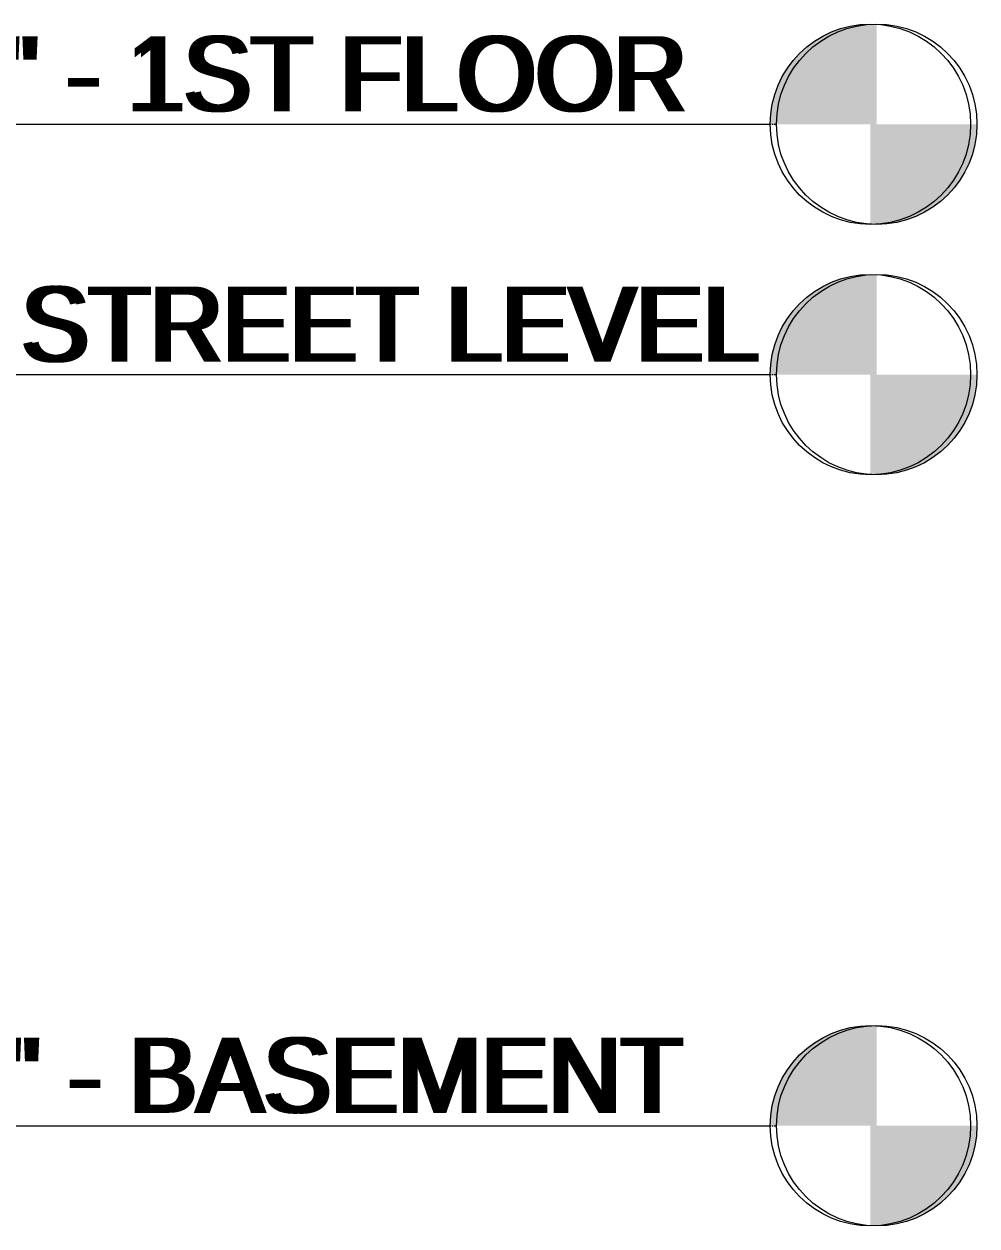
# Model space of a CAD drawing. Header units: inches. Extents: x -4169 to 885, y -251 to 585.
# Drawn here: x -1946.8 to -1832.7, y -132 to 12 of the extents above; entities that cross this region are included whole.
import ezdxf

# ---------------------------------------------------------------- set-up
doc = ezdxf.new("R2010")
doc.units = ezdxf.units.IN
doc.header["$MEASUREMENT"] = 0
doc.linetypes.add('Grid Line 1_2_', pattern=[0.875, 0.5, -0.125, 0.125, -0.125])
for name, color, linetype, lineweight in [('0-1', 7, 'Continuous', 5), ('0-2', 165, 'Continuous', 5), ('A-FLOR-LEVL', 51, 'Continuous', 9), ('A-FLOR-LEVL-1', 51, 'Grid Line 1_2_', 9), ('A-FLOR-LEVL-2', 147, 'Continuous', 9)]:
    doc.layers.add(name, color=color, linetype=linetype, lineweight=lineweight)
doc.styles.add('Century Gothic', font='ufonts.com_century-gothic.ttf', dxfattribs={"height": 9})

# ---------------------------------------------------------------- blocks, each defined once
blk = doc.blocks.new('Level - Level Head - Circle-V66-BUILDING ELEVATION - COURTYARD - LOOKING EAST')
at = {"layer": 'A-FLOR-LEVL'}
h = blk.add_hatch(color=256, dxfattribs=at)
edge = h.paths.add_edge_path(flags=0)
edge.add_line((-1844.66, 0), (-1856.66, 0))
edge.add_arc((-1844.66, 0), 12, 90, 180, ccw=False)
edge.add_line((-1844.66, 12), (-1844.66, 0))
h = blk.add_hatch(color=256, dxfattribs=at)
edge = h.paths.add_edge_path(flags=0)
edge.add_line((-1844.66, -12), (-1844.66, 0))
edge.add_line((-1844.66, 0), (-1832.66, 0))
edge.add_arc((-1844.66, 0), 12, 270, 360, ccw=False)
at = {"layer": 'A-FLOR-LEVL-2'}
blk.add_circle((-1844.66, 0), 12, dxfattribs=at)
blk = doc.blocks.new('CTR - 2nd Phase_rvt-1-BUILDING ELEVATION - COURTYARD - LOOKING EAST')
at = {"layer": 'A-FLOR-LEVL-1'}
for p, q in [((-4168.71, 0), (-1856.66, 0)), ((-4168.71, -30), (-1856.66, -30)), ((-4168.71, -120), (-1856.66, -120))]:
    blk.add_line(p, q, dxfattribs=at)
at = {"layer": '0-2'}
for p in [(0, 0), (0, -30), (0, -120)]:
    blk.add_blockref('Level - Level Head - Circle-V66-BUILDING ELEVATION - COURTYARD - LOOKING EAST', p, dxfattribs=at)
at = {"layer": 'A-FLOR-LEVL', "char_height": 9, "attachment_point": 1, "style": 'Century Gothic'}
for s, insert, width in [('0\' - 0" - 1ST FLOOR', (-1975.27, 10.55), 129.987), ('-2\' - 6" - STREET LEVEL', (-1992.02, -19.45), 150.288), ('-10\' - 0" - BASEMENT', (-1985.78, -109.45), 142.713)]:
    blk.add_mtext(s, dxfattribs=dict(at, insert=insert, width=width))
blk = doc.blocks.new('CTR  - Topography_rvt-1-BUILDING ELEVATION - COURTYARD - LOOKING EAST')
at = {"layer": 'A-FLOR-LEVL-1'}
for p, q in [((-4168.71, 0), (-1856.66, 0)), ((-4168.71, -120), (-1856.66, -120))]:
    blk.add_line(p, q, dxfattribs=at)
at = {"layer": '0-2'}
for p in [(0, 0), (0, -120)]:
    blk.add_blockref('Level - Level Head - Circle-V66-BUILDING ELEVATION - COURTYARD - LOOKING EAST', p, dxfattribs=at)
at = {"layer": 'A-FLOR-LEVL', "char_height": 9, "attachment_point": 1, "style": 'Century Gothic'}
for s, insert, width in [('0\' - 0" - 1ST FLOOR', (-1975.27, 10.55), 129.987), ('-10\' - 0" - BASEMENT', (-1985.78, -109.45), 142.713)]:
    blk.add_mtext(s, dxfattribs=dict(at, insert=insert, width=width))
blk = doc.blocks.new('CTR - 1st Phase - Common Walls_rvt-1-BUILDING ELEVATION - COURTYARD - LOOKING EAST')
at = {"layer": 'A-FLOR-LEVL-1'}
for p, q in [((-4168.71, 0), (-1856.66, 0)), ((-4168.71, -30), (-1856.66, -30)), ((-4168.71, -120), (-1856.66, -120))]:
    blk.add_line(p, q, dxfattribs=at)
at = {"layer": '0-2'}
for p in [(0, 0), (0, -30), (0, -120)]:
    blk.add_blockref('Level - Level Head - Circle-V66-BUILDING ELEVATION - COURTYARD - LOOKING EAST', p, dxfattribs=at)
at = {"layer": 'A-FLOR-LEVL', "char_height": 9, "attachment_point": 1, "style": 'Century Gothic'}
for s, insert, width in [('0\' - 0" - 1ST FLOOR', (-1975.27, 10.55), 129.987), ('-2\' - 6" - STREET LEVEL', (-1992.02, -19.45), 150.288), ('-10\' - 0" - BASEMENT', (-1985.78, -109.45), 142.713)]:
    blk.add_mtext(s, dxfattribs=dict(at, insert=insert, width=width))
blk = doc.blocks.new('Level - Level Head - Circle-50818-BUILDING ELEVATION - COURTYARD - LOOKING EAST')
at = {"layer": 'A-FLOR-LEVL'}
h = blk.add_hatch(color=256, dxfattribs=at)
edge = h.paths.add_edge_path(flags=0)
edge.add_line((-1845.41, 0), (-1857.41, 0))
edge.add_arc((-1845.41, 0), 12, 90, 180, ccw=False)
edge.add_line((-1845.41, 12), (-1845.41, 0))
h = blk.add_hatch(color=256, dxfattribs=at)
edge = h.paths.add_edge_path(flags=0)
edge.add_line((-1845.41, -12), (-1845.41, 0))
edge.add_line((-1845.41, 0), (-1833.41, 0))
edge.add_arc((-1845.41, 0), 12, 270, 360, ccw=False)
blk.add_circle((-1845.41, 0), 12, dxfattribs=at)

msp = doc.modelspace()

# ---------------------------------------------------------------- linework, layer by layer
at = {"layer": 'A-FLOR-LEVL-1'}
for p, q in [((-4167.96, 0), (-1857.41, 0)), ((-4167.96, -30), (-1857.41, -30)), ((-4167.96, -120), (-1857.41, -120))]:
    msp.add_line(p, q, dxfattribs=at)

# ---------------------------------------------------------------- block references
at = {"layer": '0-1'}
for name in ['CTR - 2nd Phase_rvt-1-BUILDING ELEVATION - COURTYARD - LOOKING EAST', 'CTR - 1st Phase - Common Walls_rvt-1-BUILDING ELEVATION - COURTYARD - LOOKING EAST', 'CTR  - Topography_rvt-1-BUILDING ELEVATION - COURTYARD - LOOKING EAST']:
    msp.add_blockref(name, (0, 0), dxfattribs=at)
at = {"layer": 'A-FLOR-LEVL'}
for p in [(0, 0), (0, -30), (0, -120)]:
    msp.add_blockref('Level - Level Head - Circle-50818-BUILDING ELEVATION - COURTYARD - LOOKING EAST', p, dxfattribs=at)

# ---------------------------------------------------------------- texts
at = {"layer": 'A-FLOR-LEVL', "char_height": 9, "attachment_point": 1, "style": 'Century Gothic'}
for s, insert, width in [('0\' - 0" - 1ST FLOOR', (-1976.02, 10.55), 129.987), ('-2\' - 6" - STREET LEVEL', (-1992.77, -19.45), 150.288), ('-10\' - 0" - BASEMENT', (-1986.53, -109.45), 142.713)]:
    msp.add_mtext(s, dxfattribs=dict(at, insert=insert, width=width))

doc.saveas('drawing.dxf')
